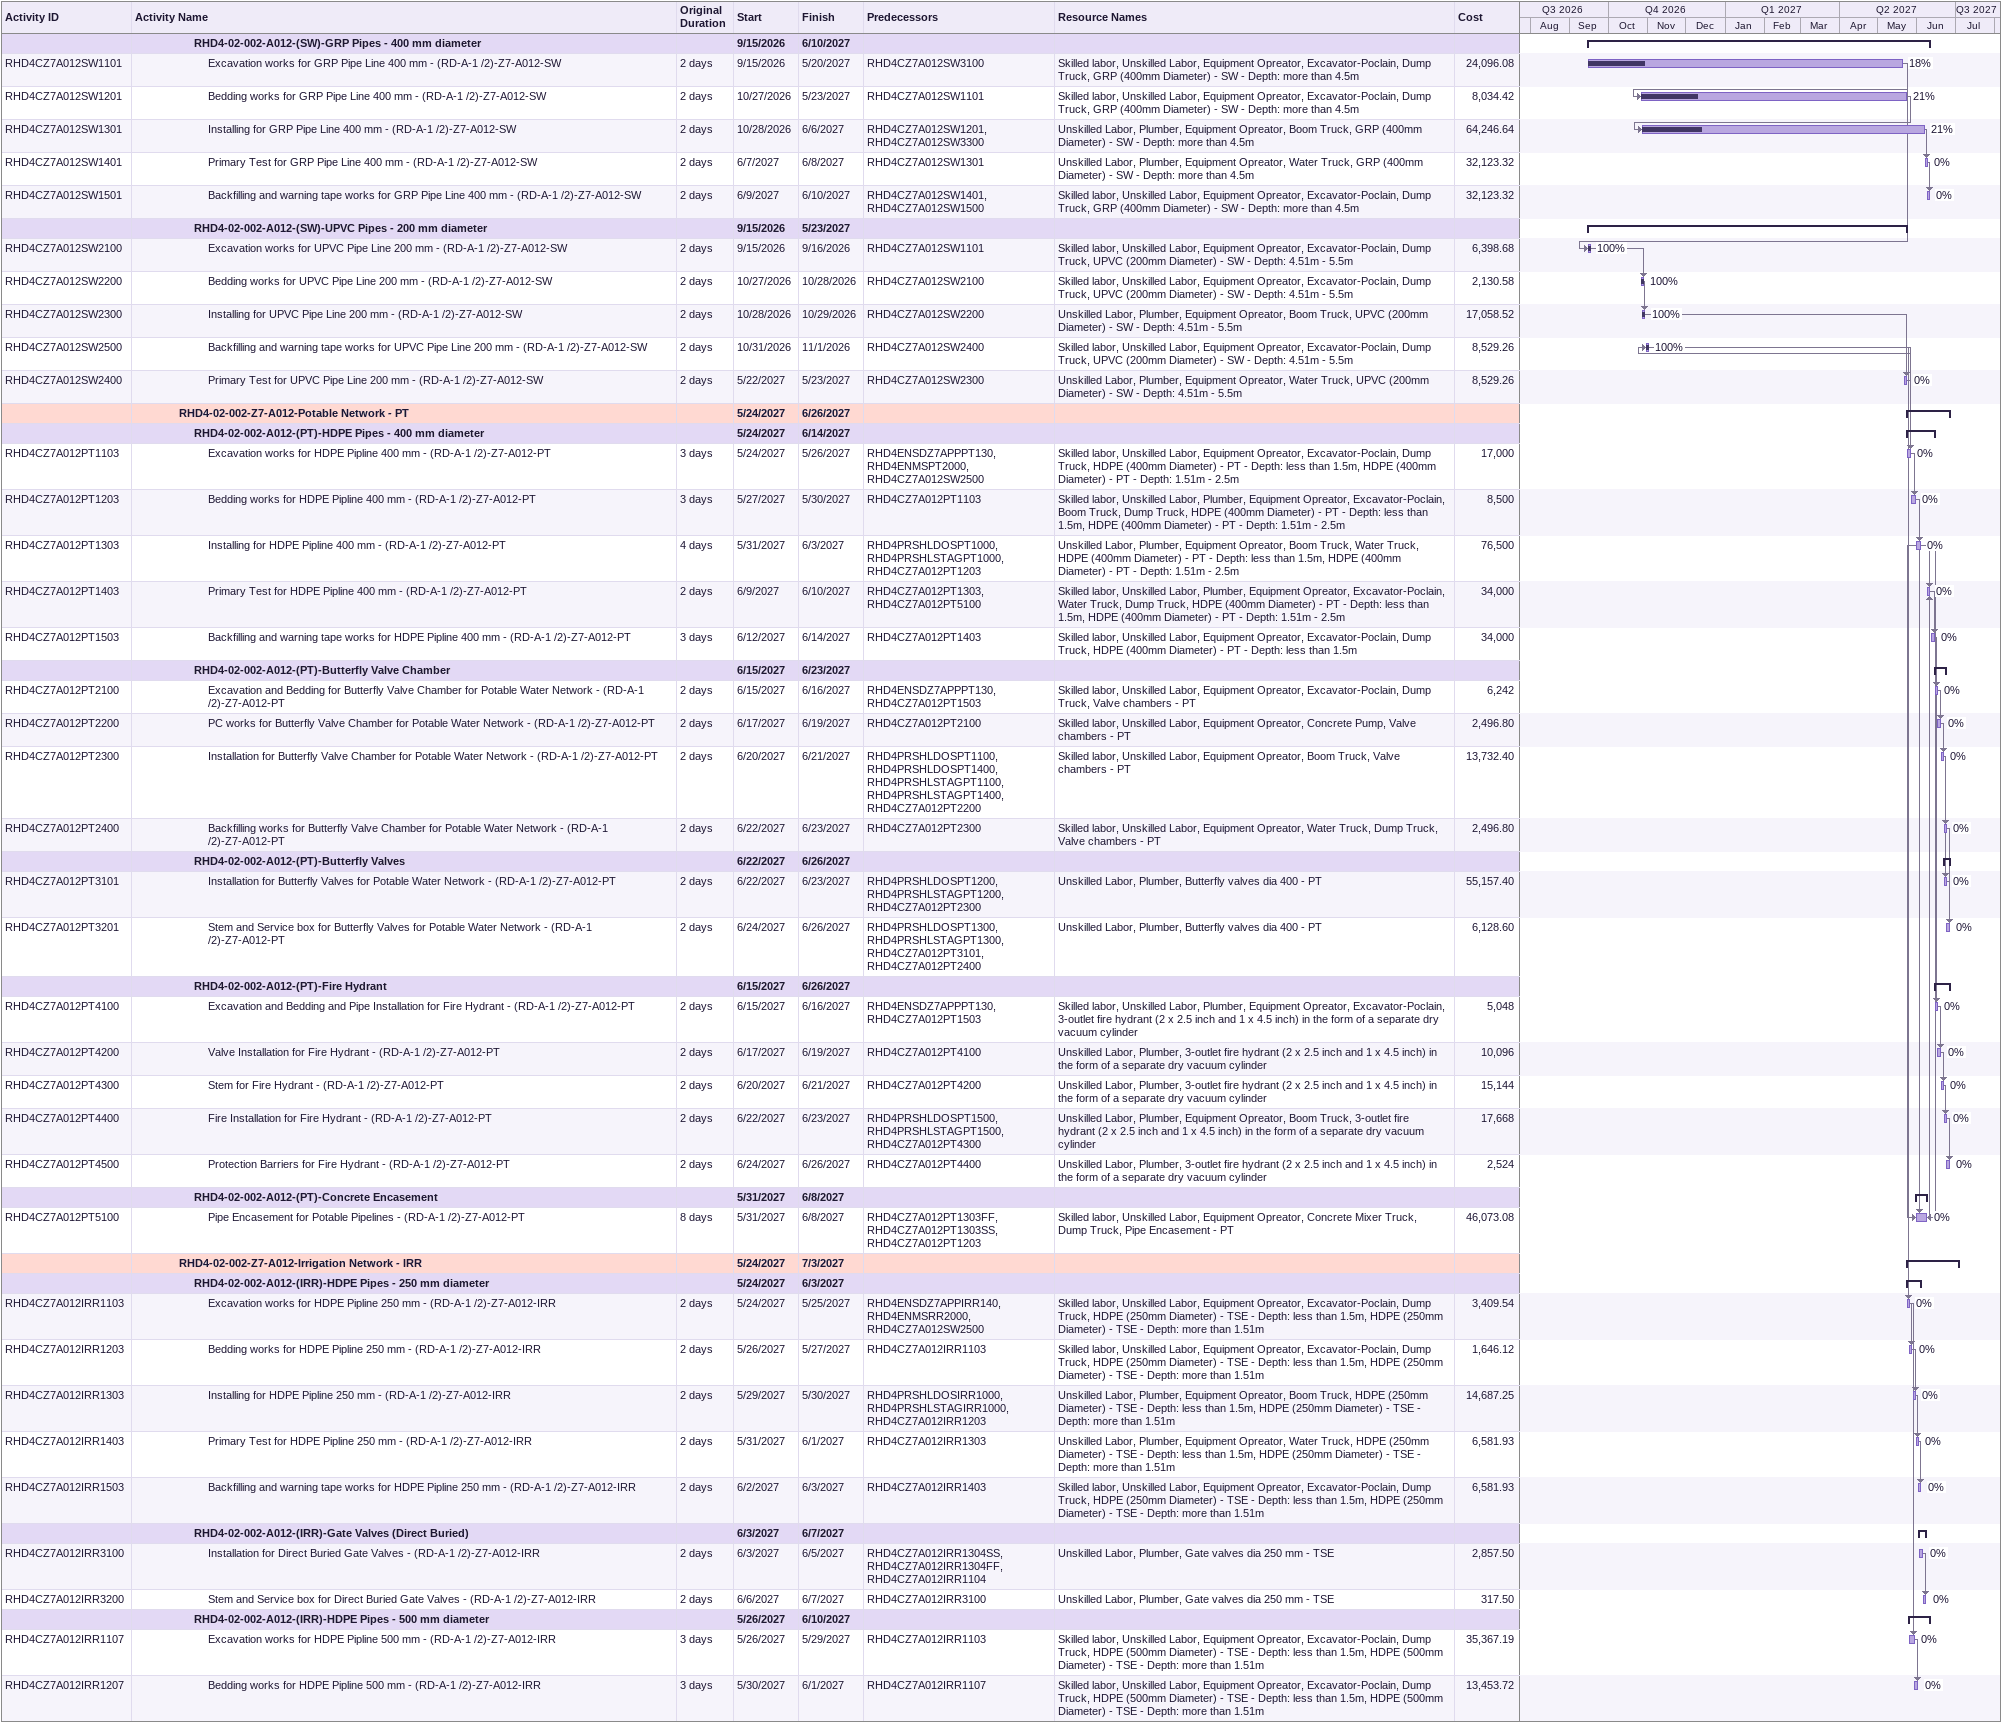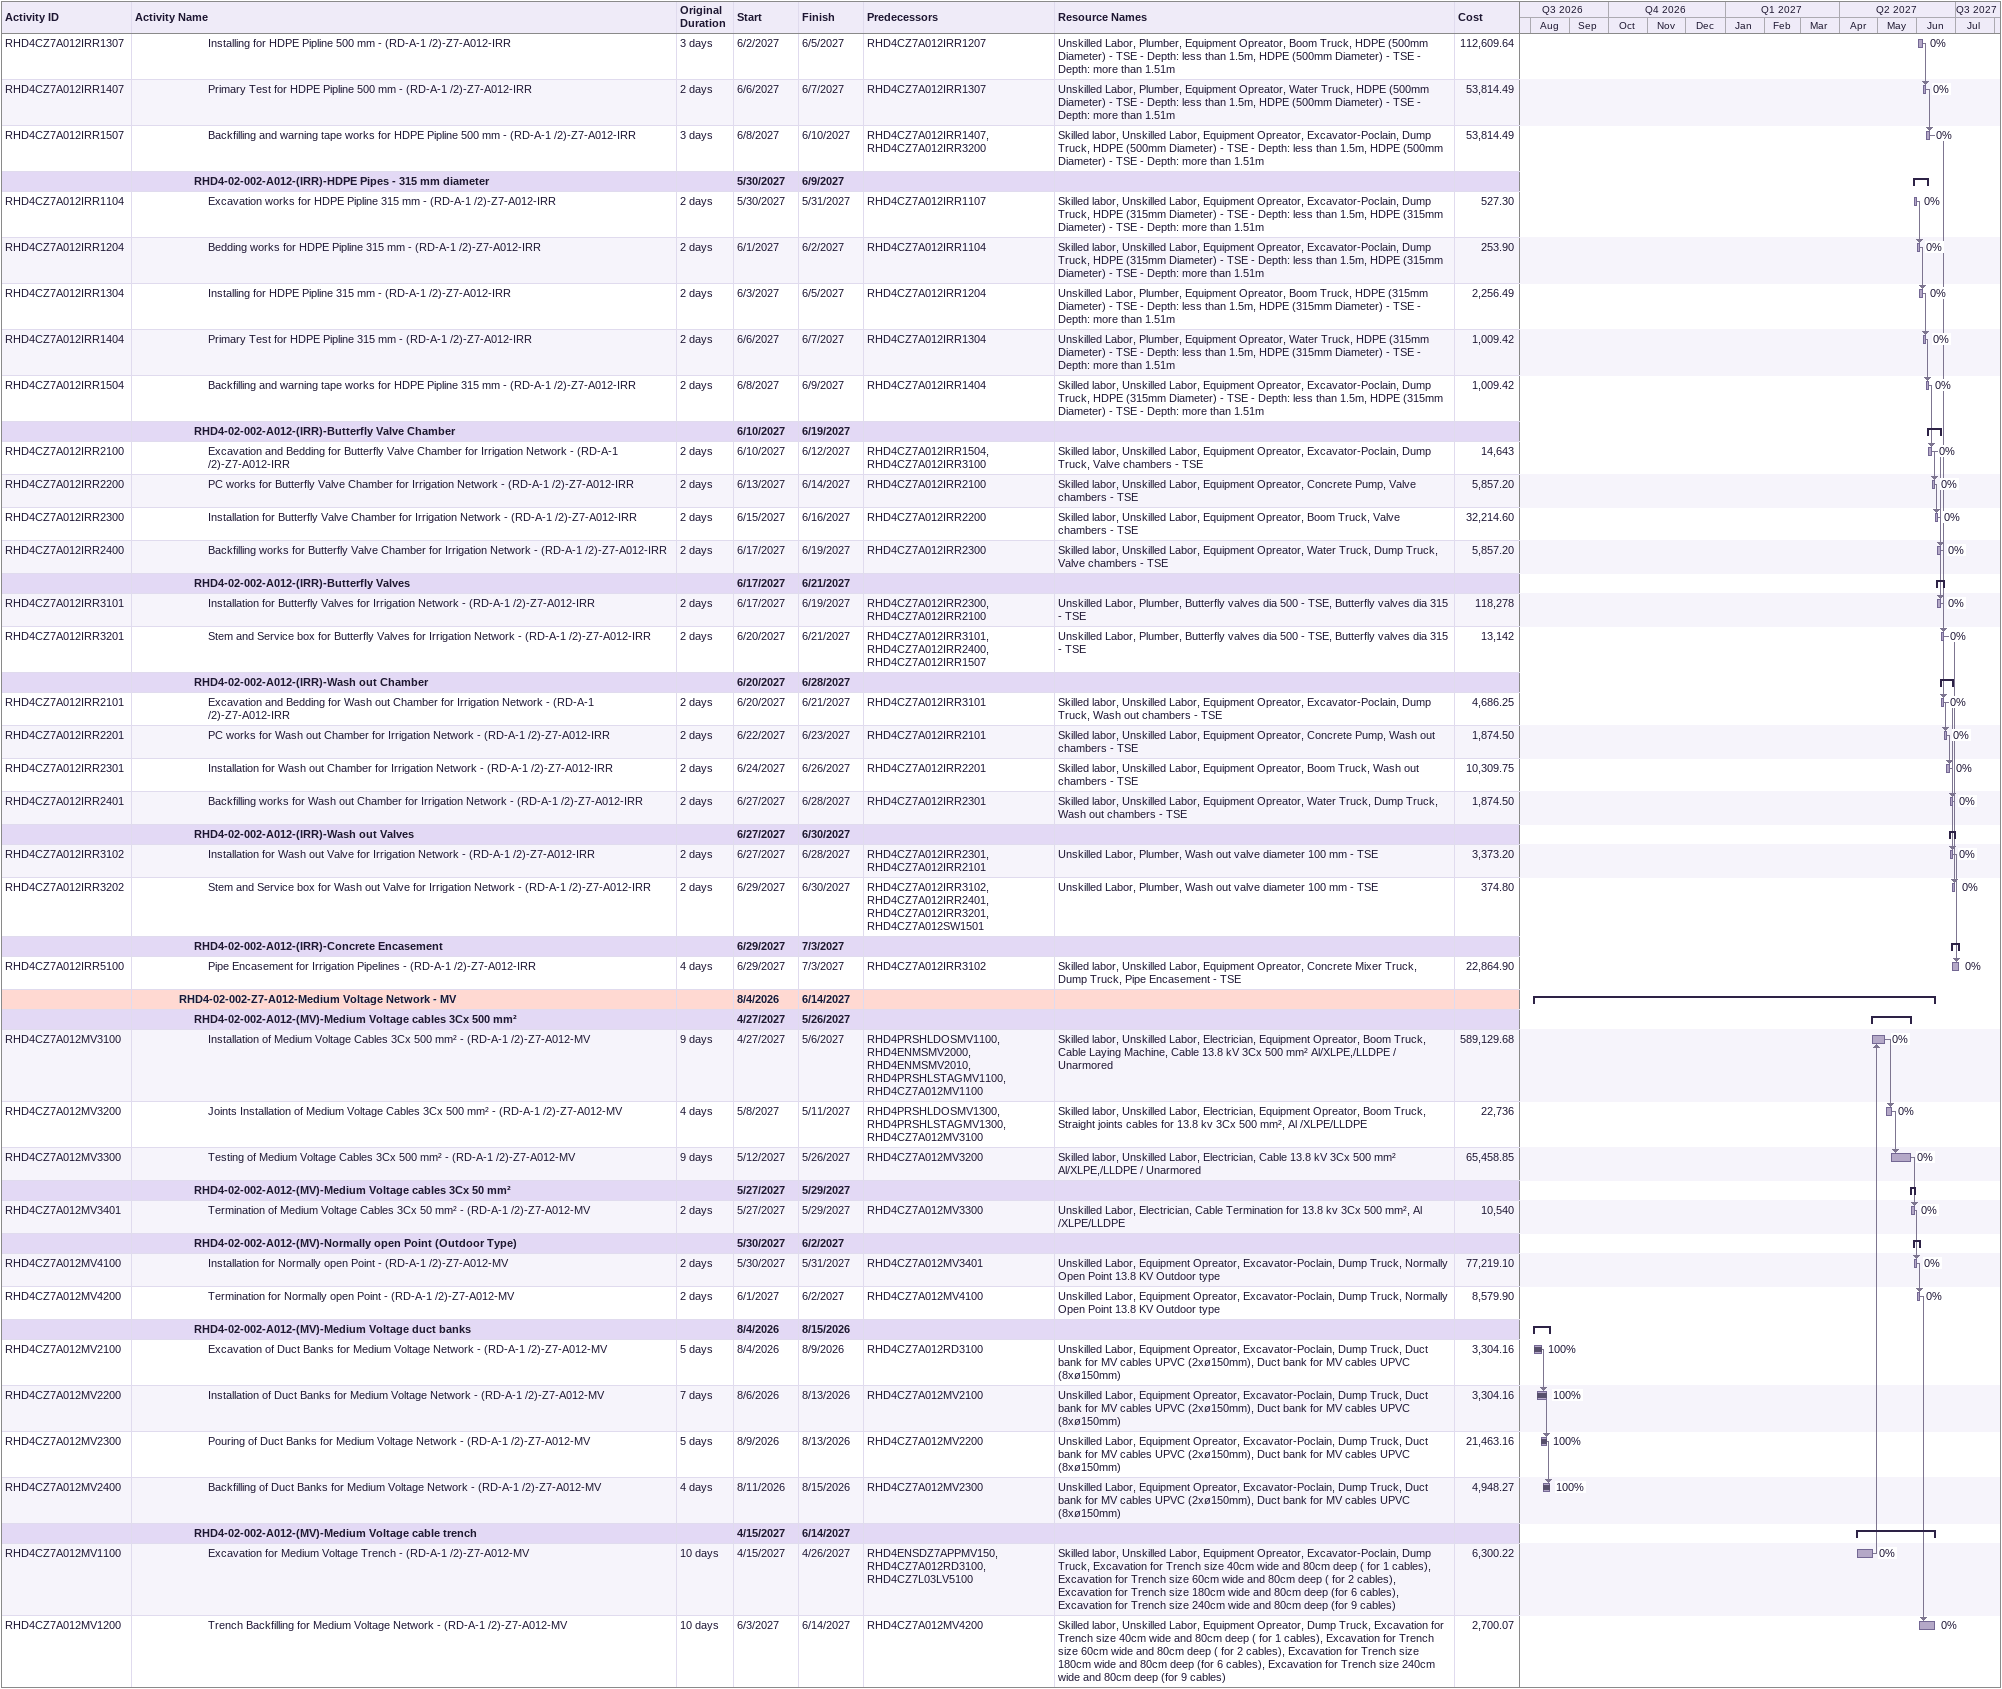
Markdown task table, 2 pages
| ID | Level | Task | Original duration | Start | Finish | Predecessors | Resources | % complete | Cost |
|---|---|---|---|---|---|---|---|---|---|
|  | 5 | **RHD4-02-002-A012-(SW)-GRP Pipes - 400 mm diameter** |  | 2026-09-15 | 2027-06-10 |  |  |  |  |
| RHD4CZ7A012SW1101 | 6 | Excavation works for GRP Pipe Line 400 mm - (RD-A-1 /2)-Z7-A012-SW | 2d | 2026-09-15 | 2027-05-20 | RHD4CZ7A012SW3100 | Skilled labor, Unskilled Labor, Equipment Opreator, Excavator-Poclain, Dump Truck, GRP (400mm Diameter) - SW - Depth: more than 4.5m | 18 | 24096.08 |
| RHD4CZ7A012SW1201 | 6 | Bedding works for GRP Pipe Line 400 mm - (RD-A-1 /2)-Z7-A012-SW | 2d | 2026-10-27 | 2027-05-23 | RHD4CZ7A012SW1101 | Skilled labor, Unskilled Labor, Equipment Opreator, Excavator-Poclain, Dump Truck, GRP (400mm Diameter) - SW - Depth: more than 4.5m | 21 | 8034.42 |
| RHD4CZ7A012SW1301 | 6 | Installing for GRP Pipe Line 400 mm - (RD-A-1 /2)-Z7-A012-SW | 2d | 2026-10-28 | 2027-06-06 | RHD4CZ7A012SW1201, RHD4CZ7A012SW3300 | Unskilled Labor, Plumber, Equipment Opreator, Boom Truck, GRP (400mm Diameter) - SW - Depth: more than 4.5m | 21 | 64246.64 |
| RHD4CZ7A012SW1401 | 6 | Primary Test for GRP Pipe Line 400 mm - (RD-A-1 /2)-Z7-A012-SW | 2d | 2027-06-07 | 2027-06-08 | RHD4CZ7A012SW1301 | Unskilled Labor, Plumber, Equipment Opreator, Water Truck, GRP (400mm Diameter) - SW - Depth: more than 4.5m | 0 | 32123.32 |
| RHD4CZ7A012SW1501 | 6 | Backfilling and warning tape works for GRP Pipe Line 400 mm - (RD-A-1 /2)-Z7-A012-SW | 2d | 2027-06-09 | 2027-06-10 | RHD4CZ7A012SW1401, RHD4CZ7A012SW1500 | Skilled labor, Unskilled Labor, Equipment Opreator, Excavator-Poclain, Dump Truck, GRP (400mm Diameter) - SW - Depth: more than 4.5m | 0 | 32123.32 |
|  | 5 | **RHD4-02-002-A012-(SW)-UPVC Pipes - 200 mm diameter** |  | 2026-09-15 | 2027-05-23 |  |  |  |  |
| RHD4CZ7A012SW2100 | 6 | Excavation works for UPVC Pipe Line 200 mm - (RD-A-1 /2)-Z7-A012-SW | 2d | 2026-09-15 | 2026-09-16 | RHD4CZ7A012SW1101 | Skilled labor, Unskilled Labor, Equipment Opreator, Excavator-Poclain, Dump Truck, UPVC (200mm Diameter) - SW - Depth: 4.51m - 5.5m | 100 | 6398.68 |
| RHD4CZ7A012SW2200 | 6 | Bedding works for UPVC Pipe Line 200 mm - (RD-A-1 /2)-Z7-A012-SW | 2d | 2026-10-27 | 2026-10-28 | RHD4CZ7A012SW2100 | Skilled labor, Unskilled Labor, Equipment Opreator, Excavator-Poclain, Dump Truck, UPVC (200mm Diameter) - SW - Depth: 4.51m - 5.5m | 100 | 2130.58 |
| RHD4CZ7A012SW2300 | 6 | Installing for UPVC Pipe Line 200 mm - (RD-A-1 /2)-Z7-A012-SW | 2d | 2026-10-28 | 2026-10-29 | RHD4CZ7A012SW2200 | Unskilled Labor, Plumber, Equipment Opreator, Boom Truck, UPVC (200mm Diameter) - SW - Depth: 4.51m - 5.5m | 100 | 17058.52 |
| RHD4CZ7A012SW2500 | 6 | Backfilling and warning tape works for UPVC Pipe Line 200 mm - (RD-A-1 /2)-Z7-A012-SW | 2d | 2026-10-31 | 2026-11-01 | RHD4CZ7A012SW2400 | Skilled labor, Unskilled Labor, Equipment Opreator, Excavator-Poclain, Dump Truck, UPVC (200mm Diameter) - SW - Depth: 4.51m - 5.5m | 100 | 8529.26 |
| RHD4CZ7A012SW2400 | 6 | Primary Test for UPVC Pipe Line 200 mm - (RD-A-1 /2)-Z7-A012-SW | 2d | 2027-05-22 | 2027-05-23 | RHD4CZ7A012SW2300 | Unskilled Labor, Plumber, Equipment Opreator, Water Truck, UPVC (200mm Diameter) - SW - Depth: 4.51m - 5.5m | 0 | 8529.26 |
|  | 4 | **RHD4-02-002-Z7-A012-Potable Network - PT** |  | 2027-05-24 | 2027-06-26 |  |  |  |  |
|  | 5 | **RHD4-02-002-A012-(PT)-HDPE Pipes - 400 mm diameter** |  | 2027-05-24 | 2027-06-14 |  |  |  |  |
| RHD4CZ7A012PT1103 | 6 | Excavation works for HDPE Pipline 400 mm - (RD-A-1 /2)-Z7-A012-PT | 3d | 2027-05-24 | 2027-05-26 | RHD4ENSDZ7APPPT130, RHD4ENMSPT2000, RHD4CZ7A012SW2500 | Skilled labor, Unskilled Labor, Equipment Opreator, Excavator-Poclain, Dump Truck, HDPE (400mm Diameter) - PT - Depth: less than 1.5m, HDPE (400mm Diameter) - PT - Depth: 1.51m - 2.5m | 0 | 17000 |
| RHD4CZ7A012PT1203 | 6 | Bedding works for HDPE Pipline 400 mm - (RD-A-1 /2)-Z7-A012-PT | 3d | 2027-05-27 | 2027-05-30 | RHD4CZ7A012PT1103 | Skilled labor, Unskilled Labor, Plumber, Equipment Opreator, Excavator-Poclain, Boom Truck, Dump Truck, HDPE (400mm Diameter) - PT - Depth: less than 1.5m, HDPE (400mm Diameter) - PT - Depth: 1.51m - 2.5m | 0 | 8500 |
| RHD4CZ7A012PT1303 | 6 | Installing for HDPE Pipline 400 mm - (RD-A-1 /2)-Z7-A012-PT | 4d | 2027-05-31 | 2027-06-03 | RHD4PRSHLDOSPT1000, RHD4PRSHLSTAGPT1000, RHD4CZ7A012PT1203 | Unskilled Labor, Plumber, Equipment Opreator, Boom Truck, Water Truck, HDPE (400mm Diameter) - PT - Depth: less than 1.5m, HDPE (400mm Diameter) - PT - Depth: 1.51m - 2.5m | 0 | 76500 |
| RHD4CZ7A012PT1403 | 6 | Primary Test for HDPE Pipline 400 mm - (RD-A-1 /2)-Z7-A012-PT | 2d | 2027-06-09 | 2027-06-10 | RHD4CZ7A012PT1303, RHD4CZ7A012PT5100 | Skilled labor, Unskilled Labor, Plumber, Equipment Opreator, Excavator-Poclain, Water Truck, Dump Truck, HDPE (400mm Diameter) - PT - Depth: less than 1.5m, HDPE (400mm Diameter) - PT - Depth: 1.51m - 2.5m | 0 | 34000 |
| RHD4CZ7A012PT1503 | 6 | Backfilling and warning tape works for HDPE Pipline 400 mm - (RD-A-1 /2)-Z7-A012-PT | 3d | 2027-06-12 | 2027-06-14 | RHD4CZ7A012PT1403 | Skilled labor, Unskilled Labor, Equipment Opreator, Excavator-Poclain, Dump Truck, HDPE (400mm Diameter) - PT - Depth: less than 1.5m | 0 | 34000 |
|  | 5 | **RHD4-02-002-A012-(PT)-Butterfly Valve Chamber** |  | 2027-06-15 | 2027-06-23 |  |  |  |  |
| RHD4CZ7A012PT2100 | 6 | Excavation and Bedding for Butterfly Valve Chamber for Potable Water Network - (RD-A-1 /2)-Z7-A012-PT | 2d | 2027-06-15 | 2027-06-16 | RHD4ENSDZ7APPPT130, RHD4CZ7A012PT1503 | Skilled labor, Unskilled Labor, Equipment Opreator, Excavator-Poclain, Dump Truck, Valve chambers - PT | 0 | 6242 |
| RHD4CZ7A012PT2200 | 6 | PC works for Butterfly Valve Chamber for Potable Water Network - (RD-A-1 /2)-Z7-A012-PT | 2d | 2027-06-17 | 2027-06-19 | RHD4CZ7A012PT2100 | Skilled labor, Unskilled Labor, Equipment Opreator, Concrete Pump, Valve chambers - PT | 0 | 2496.80 |
| RHD4CZ7A012PT2300 | 6 | Installation for Butterfly Valve Chamber for Potable Water Network - (RD-A-1 /2)-Z7-A012-PT | 2d | 2027-06-20 | 2027-06-21 | RHD4PRSHLDOSPT1100, RHD4PRSHLDOSPT1400, RHD4PRSHLSTAGPT1100, RHD4PRSHLSTAGPT1400, RHD4CZ7A012PT2200 | Skilled labor, Unskilled Labor, Equipment Opreator, Boom Truck, Valve chambers - PT | 0 | 13732.40 |
| RHD4CZ7A012PT2400 | 6 | Backfilling works for Butterfly Valve Chamber for Potable Water Network - (RD-A-1 /2)-Z7-A012-PT | 2d | 2027-06-22 | 2027-06-23 | RHD4CZ7A012PT2300 | Skilled labor, Unskilled Labor, Equipment Opreator, Water Truck, Dump Truck, Valve chambers - PT | 0 | 2496.80 |
|  | 5 | **RHD4-02-002-A012-(PT)-Butterfly Valves** |  | 2027-06-22 | 2027-06-26 |  |  |  |  |
| RHD4CZ7A012PT3101 | 6 | Installation for Butterfly Valves for Potable Water Network - (RD-A-1 /2)-Z7-A012-PT | 2d | 2027-06-22 | 2027-06-23 | RHD4PRSHLDOSPT1200, RHD4PRSHLSTAGPT1200, RHD4CZ7A012PT2300 | Unskilled Labor, Plumber, Butterfly valves dia 400 - PT | 0 | 55157.40 |
| RHD4CZ7A012PT3201 | 6 | Stem and Service box for Butterfly Valves for Potable Water Network - (RD-A-1 /2)-Z7-A012-PT | 2d | 2027-06-24 | 2027-06-26 | RHD4PRSHLDOSPT1300, RHD4PRSHLSTAGPT1300, RHD4CZ7A012PT3101, RHD4CZ7A012PT2400 | Unskilled Labor, Plumber, Butterfly valves dia 400 - PT | 0 | 6128.60 |
|  | 5 | **RHD4-02-002-A012-(PT)-Fire Hydrant** |  | 2027-06-15 | 2027-06-26 |  |  |  |  |
| RHD4CZ7A012PT4100 | 6 | Excavation and Bedding and Pipe Installation for Fire Hydrant - (RD-A-1 /2)-Z7-A012-PT | 2d | 2027-06-15 | 2027-06-16 | RHD4ENSDZ7APPPT130, RHD4CZ7A012PT1503 | Skilled labor, Unskilled Labor, Plumber, Equipment Opreator, Excavator-Poclain, 3-outlet fire hydrant (2 x 2.5 inch and 1 x 4.5 inch) in the form of a separate dry vacuum cylinder | 0 | 5048 |
| RHD4CZ7A012PT4200 | 6 | Valve Installation for Fire Hydrant - (RD-A-1 /2)-Z7-A012-PT | 2d | 2027-06-17 | 2027-06-19 | RHD4CZ7A012PT4100 | Unskilled Labor, Plumber, 3-outlet fire hydrant (2 x 2.5 inch and 1 x 4.5 inch) in the form of a separate dry vacuum cylinder | 0 | 10096 |
| RHD4CZ7A012PT4300 | 6 | Stem for Fire Hydrant - (RD-A-1 /2)-Z7-A012-PT | 2d | 2027-06-20 | 2027-06-21 | RHD4CZ7A012PT4200 | Unskilled Labor, Plumber, 3-outlet fire hydrant (2 x 2.5 inch and 1 x 4.5 inch) in the form of a separate dry vacuum cylinder | 0 | 15144 |
| RHD4CZ7A012PT4400 | 6 | Fire Installation for Fire Hydrant - (RD-A-1 /2)-Z7-A012-PT | 2d | 2027-06-22 | 2027-06-23 | RHD4PRSHLDOSPT1500, RHD4PRSHLSTAGPT1500, RHD4CZ7A012PT4300 | Unskilled Labor, Plumber, Equipment Opreator, Boom Truck, 3-outlet fire hydrant (2 x 2.5 inch and 1 x 4.5 inch) in the form of a separate dry vacuum cylinder | 0 | 17668 |
| RHD4CZ7A012PT4500 | 6 | Protection Barriers for Fire Hydrant - (RD-A-1 /2)-Z7-A012-PT | 2d | 2027-06-24 | 2027-06-26 | RHD4CZ7A012PT4400 | Unskilled Labor, Plumber, 3-outlet fire hydrant (2 x 2.5 inch and 1 x 4.5 inch) in the form of a separate dry vacuum cylinder | 0 | 2524 |
|  | 5 | **RHD4-02-002-A012-(PT)-Concrete Encasement** |  | 2027-05-31 | 2027-06-08 |  |  |  |  |
| RHD4CZ7A012PT5100 | 6 | Pipe Encasement for Potable Pipelines - (RD-A-1 /2)-Z7-A012-PT | 8d | 2027-05-31 | 2027-06-08 | RHD4CZ7A012PT1303FF, RHD4CZ7A012PT1303SS, RHD4CZ7A012PT1203 | Skilled labor, Unskilled Labor, Equipment Opreator, Concrete Mixer Truck, Dump Truck, Pipe Encasement - PT | 0 | 46073.08 |
|  | 4 | **RHD4-02-002-Z7-A012-Irrigation Network - IRR** |  | 2027-05-24 | 2027-07-03 |  |  |  |  |
|  | 5 | **RHD4-02-002-A012-(IRR)-HDPE Pipes - 250 mm diameter** |  | 2027-05-24 | 2027-06-03 |  |  |  |  |
| RHD4CZ7A012IRR1103 | 6 | Excavation works for HDPE Pipline 250 mm - (RD-A-1 /2)-Z7-A012-IRR | 2d | 2027-05-24 | 2027-05-25 | RHD4ENSDZ7APPIRR140, RHD4ENMSRR2000, RHD4CZ7A012SW2500 | Skilled labor, Unskilled Labor, Equipment Opreator, Excavator-Poclain, Dump Truck, HDPE (250mm Diameter) - TSE - Depth: less than 1.5m, HDPE (250mm Diameter) - TSE - Depth: more than 1.51m | 0 | 3409.54 |
| RHD4CZ7A012IRR1203 | 6 | Bedding works for HDPE Pipline 250 mm - (RD-A-1 /2)-Z7-A012-IRR | 2d | 2027-05-26 | 2027-05-27 | RHD4CZ7A012IRR1103 | Skilled labor, Unskilled Labor, Equipment Opreator, Excavator-Poclain, Dump Truck, HDPE (250mm Diameter) - TSE - Depth: less than 1.5m, HDPE (250mm Diameter) - TSE - Depth: more than 1.51m | 0 | 1646.12 |
| RHD4CZ7A012IRR1303 | 6 | Installing for HDPE Pipline 250 mm - (RD-A-1 /2)-Z7-A012-IRR | 2d | 2027-05-29 | 2027-05-30 | RHD4PRSHLDOSIRR1000, RHD4PRSHLSTAGIRR1000, RHD4CZ7A012IRR1203 | Unskilled Labor, Plumber, Equipment Opreator, Boom Truck, HDPE (250mm Diameter) - TSE - Depth: less than 1.5m, HDPE (250mm Diameter) - TSE - Depth: more than 1.51m | 0 | 14687.25 |
| RHD4CZ7A012IRR1403 | 6 | Primary Test for HDPE Pipline 250 mm - (RD-A-1 /2)-Z7-A012-IRR | 2d | 2027-05-31 | 2027-06-01 | RHD4CZ7A012IRR1303 | Unskilled Labor, Plumber, Equipment Opreator, Water Truck, HDPE (250mm Diameter) - TSE - Depth: less than 1.5m, HDPE (250mm Diameter) - TSE - Depth: more than 1.51m | 0 | 6581.93 |
| RHD4CZ7A012IRR1503 | 6 | Backfilling and warning tape works for HDPE Pipline 250 mm - (RD-A-1 /2)-Z7-A012-IRR | 2d | 2027-06-02 | 2027-06-03 | RHD4CZ7A012IRR1403 | Skilled labor, Unskilled Labor, Equipment Opreator, Excavator-Poclain, Dump Truck, HDPE (250mm Diameter) - TSE - Depth: less than 1.5m, HDPE (250mm Diameter) - TSE - Depth: more than 1.51m | 0 | 6581.93 |
|  | 5 | **RHD4-02-002-A012-(IRR)-Gate Valves (Direct Buried)** |  | 2027-06-03 | 2027-06-07 |  |  |  |  |
| RHD4CZ7A012IRR3100 | 6 | Installation for Direct Buried Gate Valves - (RD-A-1 /2)-Z7-A012-IRR | 2d | 2027-06-03 | 2027-06-05 | RHD4CZ7A012IRR1304SS, RHD4CZ7A012IRR1304FF, RHD4CZ7A012IRR1104 | Unskilled Labor, Plumber, Gate valves dia 250 mm - TSE | 0 | 2857.50 |
| RHD4CZ7A012IRR3200 | 6 | Stem and Service box for Direct Buried Gate Valves - (RD-A-1 /2)-Z7-A012-IRR | 2d | 2027-06-06 | 2027-06-07 | RHD4CZ7A012IRR3100 | Unskilled Labor, Plumber, Gate valves dia 250 mm - TSE | 0 | 317.50 |
|  | 5 | **RHD4-02-002-A012-(IRR)-HDPE Pipes - 500 mm diameter** |  | 2027-05-26 | 2027-06-10 |  |  |  |  |
| RHD4CZ7A012IRR1107 | 6 | Excavation works for HDPE Pipline 500 mm - (RD-A-1 /2)-Z7-A012-IRR | 3d | 2027-05-26 | 2027-05-29 | RHD4CZ7A012IRR1103 | Skilled labor, Unskilled Labor, Equipment Opreator, Excavator-Poclain, Dump Truck, HDPE (500mm Diameter) - TSE - Depth: less than 1.5m, HDPE (500mm Diameter) - TSE - Depth: more than 1.51m | 0 | 35367.19 |
| RHD4CZ7A012IRR1207 | 6 | Bedding works for HDPE Pipline 500 mm - (RD-A-1 /2)-Z7-A012-IRR | 3d | 2027-05-30 | 2027-06-01 | RHD4CZ7A012IRR1107 | Skilled labor, Unskilled Labor, Equipment Opreator, Excavator-Poclain, Dump Truck, HDPE (500mm Diameter) - TSE - Depth: less than 1.5m, HDPE (500mm Diameter) - TSE - Depth: more than 1.51m | 0 | 13453.72 |
| RHD4CZ7A012IRR1307 | 6 | Installing for HDPE Pipline 500 mm - (RD-A-1 /2)-Z7-A012-IRR | 3d | 2027-06-02 | 2027-06-05 | RHD4CZ7A012IRR1207 | Unskilled Labor, Plumber, Equipment Opreator, Boom Truck, HDPE (500mm Diameter) - TSE - Depth: less than 1.5m, HDPE (500mm Diameter) - TSE - Depth: more than 1.51m | 0 | 112609.64 |
| RHD4CZ7A012IRR1407 | 6 | Primary Test for HDPE Pipline 500 mm - (RD-A-1 /2)-Z7-A012-IRR | 2d | 2027-06-06 | 2027-06-07 | RHD4CZ7A012IRR1307 | Unskilled Labor, Plumber, Equipment Opreator, Water Truck, HDPE (500mm Diameter) - TSE - Depth: less than 1.5m, HDPE (500mm Diameter) - TSE - Depth: more than 1.51m | 0 | 53814.49 |
| RHD4CZ7A012IRR1507 | 6 | Backfilling and warning tape works for HDPE Pipline 500 mm - (RD-A-1 /2)-Z7-A012-IRR | 3d | 2027-06-08 | 2027-06-10 | RHD4CZ7A012IRR1407, RHD4CZ7A012IRR3200 | Skilled labor, Unskilled Labor, Equipment Opreator, Excavator-Poclain, Dump Truck, HDPE (500mm Diameter) - TSE - Depth: less than 1.5m, HDPE (500mm Diameter) - TSE - Depth: more than 1.51m | 0 | 53814.49 |
|  | 5 | **RHD4-02-002-A012-(IRR)-HDPE Pipes - 315 mm diameter** |  | 2027-05-30 | 2027-06-09 |  |  |  |  |
| RHD4CZ7A012IRR1104 | 6 | Excavation works for HDPE Pipline 315 mm - (RD-A-1 /2)-Z7-A012-IRR | 2d | 2027-05-30 | 2027-05-31 | RHD4CZ7A012IRR1107 | Skilled labor, Unskilled Labor, Equipment Opreator, Excavator-Poclain, Dump Truck, HDPE (315mm Diameter) - TSE - Depth: less than 1.5m, HDPE (315mm Diameter) - TSE - Depth: more than 1.51m | 0 | 527.30 |
| RHD4CZ7A012IRR1204 | 6 | Bedding works for HDPE Pipline 315 mm - (RD-A-1 /2)-Z7-A012-IRR | 2d | 2027-06-01 | 2027-06-02 | RHD4CZ7A012IRR1104 | Skilled labor, Unskilled Labor, Equipment Opreator, Excavator-Poclain, Dump Truck, HDPE (315mm Diameter) - TSE - Depth: less than 1.5m, HDPE (315mm Diameter) - TSE - Depth: more than 1.51m | 0 | 253.90 |
| RHD4CZ7A012IRR1304 | 6 | Installing for HDPE Pipline 315 mm - (RD-A-1 /2)-Z7-A012-IRR | 2d | 2027-06-03 | 2027-06-05 | RHD4CZ7A012IRR1204 | Unskilled Labor, Plumber, Equipment Opreator, Boom Truck, HDPE (315mm Diameter) - TSE - Depth: less than 1.5m, HDPE (315mm Diameter) - TSE - Depth: more than 1.51m | 0 | 2256.49 |
| RHD4CZ7A012IRR1404 | 6 | Primary Test for HDPE Pipline 315 mm - (RD-A-1 /2)-Z7-A012-IRR | 2d | 2027-06-06 | 2027-06-07 | RHD4CZ7A012IRR1304 | Unskilled Labor, Plumber, Equipment Opreator, Water Truck, HDPE (315mm Diameter) - TSE - Depth: less than 1.5m, HDPE (315mm Diameter) - TSE - Depth: more than 1.51m | 0 | 1009.42 |
| RHD4CZ7A012IRR1504 | 6 | Backfilling and warning tape works for HDPE Pipline 315 mm - (RD-A-1 /2)-Z7-A012-IRR | 2d | 2027-06-08 | 2027-06-09 | RHD4CZ7A012IRR1404 | Skilled labor, Unskilled Labor, Equipment Opreator, Excavator-Poclain, Dump Truck, HDPE (315mm Diameter) - TSE - Depth: less than 1.5m, HDPE (315mm Diameter) - TSE - Depth: more than 1.51m | 0 | 1009.42 |
|  | 5 | **RHD4-02-002-A012-(IRR)-Butterfly Valve Chamber** |  | 2027-06-10 | 2027-06-19 |  |  |  |  |
| RHD4CZ7A012IRR2100 | 6 | Excavation and Bedding for Butterfly Valve Chamber for Irrigation Network - (RD-A-1 /2)-Z7-A012-IRR | 2d | 2027-06-10 | 2027-06-12 | RHD4CZ7A012IRR1504, RHD4CZ7A012IRR3100 | Skilled labor, Unskilled Labor, Equipment Opreator, Excavator-Poclain, Dump Truck, Valve chambers - TSE | 0 | 14643 |
| RHD4CZ7A012IRR2200 | 6 | PC works for Butterfly Valve Chamber for Irrigation Network - (RD-A-1 /2)-Z7-A012-IRR | 2d | 2027-06-13 | 2027-06-14 | RHD4CZ7A012IRR2100 | Skilled labor, Unskilled Labor, Equipment Opreator, Concrete Pump, Valve chambers - TSE | 0 | 5857.20 |
| RHD4CZ7A012IRR2300 | 6 | Installation for Butterfly Valve Chamber for Irrigation Network - (RD-A-1 /2)-Z7-A012-IRR | 2d | 2027-06-15 | 2027-06-16 | RHD4CZ7A012IRR2200 | Skilled labor, Unskilled Labor, Equipment Opreator, Boom Truck, Valve chambers - TSE | 0 | 32214.60 |
| RHD4CZ7A012IRR2400 | 6 | Backfilling works for Butterfly Valve Chamber for Irrigation Network - (RD-A-1 /2)-Z7-A012-IRR | 2d | 2027-06-17 | 2027-06-19 | RHD4CZ7A012IRR2300 | Skilled labor, Unskilled Labor, Equipment Opreator, Water Truck, Dump Truck, Valve chambers - TSE | 0 | 5857.20 |
|  | 5 | **RHD4-02-002-A012-(IRR)-Butterfly Valves** |  | 2027-06-17 | 2027-06-21 |  |  |  |  |
| RHD4CZ7A012IRR3101 | 6 | Installation for Butterfly Valves for Irrigation Network - (RD-A-1 /2)-Z7-A012-IRR | 2d | 2027-06-17 | 2027-06-19 | RHD4CZ7A012IRR2300, RHD4CZ7A012IRR2100 | Unskilled Labor, Plumber, Butterfly valves dia 500 - TSE, Butterfly valves dia 315 - TSE | 0 | 118278 |
| RHD4CZ7A012IRR3201 | 6 | Stem and Service box for Butterfly Valves for Irrigation Network - (RD-A-1 /2)-Z7-A012-IRR | 2d | 2027-06-20 | 2027-06-21 | RHD4CZ7A012IRR3101, RHD4CZ7A012IRR2400, RHD4CZ7A012IRR1507 | Unskilled Labor, Plumber, Butterfly valves dia 500 - TSE, Butterfly valves dia 315 - TSE | 0 | 13142 |
|  | 5 | **RHD4-02-002-A012-(IRR)-Wash out Chamber** |  | 2027-06-20 | 2027-06-28 |  |  |  |  |
| RHD4CZ7A012IRR2101 | 6 | Excavation and Bedding for Wash out Chamber for Irrigation Network - (RD-A-1 /2)-Z7-A012-IRR | 2d | 2027-06-20 | 2027-06-21 | RHD4CZ7A012IRR3101 | Skilled labor, Unskilled Labor, Equipment Opreator, Excavator-Poclain, Dump Truck, Wash out chambers - TSE | 0 | 4686.25 |
| RHD4CZ7A012IRR2201 | 6 | PC works for Wash out Chamber for Irrigation Network - (RD-A-1 /2)-Z7-A012-IRR | 2d | 2027-06-22 | 2027-06-23 | RHD4CZ7A012IRR2101 | Skilled labor, Unskilled Labor, Equipment Opreator, Concrete Pump, Wash out chambers - TSE | 0 | 1874.50 |
| RHD4CZ7A012IRR2301 | 6 | Installation for Wash out Chamber for Irrigation Network - (RD-A-1 /2)-Z7-A012-IRR | 2d | 2027-06-24 | 2027-06-26 | RHD4CZ7A012IRR2201 | Skilled labor, Unskilled Labor, Equipment Opreator, Boom Truck, Wash out chambers - TSE | 0 | 10309.75 |
| RHD4CZ7A012IRR2401 | 6 | Backfilling works for Wash out Chamber for Irrigation Network - (RD-A-1 /2)-Z7-A012-IRR | 2d | 2027-06-27 | 2027-06-28 | RHD4CZ7A012IRR2301 | Skilled labor, Unskilled Labor, Equipment Opreator, Water Truck, Dump Truck, Wash out chambers - TSE | 0 | 1874.50 |
|  | 5 | **RHD4-02-002-A012-(IRR)-Wash out Valves** |  | 2027-06-27 | 2027-06-30 |  |  |  |  |
| RHD4CZ7A012IRR3102 | 6 | Installation for Wash out Valve for Irrigation Network - (RD-A-1 /2)-Z7-A012-IRR | 2d | 2027-06-27 | 2027-06-28 | RHD4CZ7A012IRR2301, RHD4CZ7A012IRR2101 | Unskilled Labor, Plumber, Wash out valve diameter 100 mm - TSE | 0 | 3373.20 |
| RHD4CZ7A012IRR3202 | 6 | Stem and Service box for Wash out Valve for Irrigation Network - (RD-A-1 /2)-Z7-A012-IRR | 2d | 2027-06-29 | 2027-06-30 | RHD4CZ7A012IRR3102, RHD4CZ7A012IRR2401, RHD4CZ7A012IRR3201, RHD4CZ7A012SW1501 | Unskilled Labor, Plumber, Wash out valve diameter 100 mm - TSE | 0 | 374.80 |
|  | 5 | **RHD4-02-002-A012-(IRR)-Concrete Encasement** |  | 2027-06-29 | 2027-07-03 |  |  |  |  |
| RHD4CZ7A012IRR5100 | 6 | Pipe Encasement for Irrigation Pipelines - (RD-A-1 /2)-Z7-A012-IRR | 4d | 2027-06-29 | 2027-07-03 | RHD4CZ7A012IRR3102 | Skilled labor, Unskilled Labor, Equipment Opreator, Concrete Mixer Truck, Dump Truck, Pipe Encasement - TSE | 0 | 22864.90 |
|  | 4 | **RHD4-02-002-Z7-A012-Medium Voltage Network - MV** |  | 2026-08-04 | 2027-06-14 |  |  |  |  |
|  | 5 | **RHD4-02-002-A012-(MV)-Medium Voltage cables 3Cx 500 mm²** |  | 2027-04-27 | 2027-05-26 |  |  |  |  |
| RHD4CZ7A012MV3100 | 6 | Installation of Medium Voltage Cables 3Cx 500 mm² - (RD-A-1 /2)-Z7-A012-MV | 9d | 2027-04-27 | 2027-05-06 | RHD4PRSHLDOSMV1100, RHD4ENMSMV2000, RHD4ENMSMV2010, RHD4PRSHLSTAGMV1100, RHD4CZ7A012MV1100 | Skilled labor, Unskilled Labor, Electrician, Equipment Opreator, Boom Truck, Cable Laying Machine, Cable 13.8 kV 3Cx 500 mm² Al/XLPE,/LLDPE / Unarmored | 0 | 589129.68 |
| RHD4CZ7A012MV3200 | 6 | Joints Installation of Medium Voltage Cables 3Cx 500 mm² - (RD-A-1 /2)-Z7-A012-MV | 4d | 2027-05-08 | 2027-05-11 | RHD4PRSHLDOSMV1300, RHD4PRSHLSTAGMV1300, RHD4CZ7A012MV3100 | Skilled labor, Unskilled Labor, Electrician, Equipment Opreator, Boom Truck, Straight joints cables for 13.8 kv 3Cx 500 mm², Al /XLPE/LLDPE | 0 | 22736 |
| RHD4CZ7A012MV3300 | 6 | Testing of Medium Voltage Cables 3Cx 500 mm² - (RD-A-1 /2)-Z7-A012-MV | 9d | 2027-05-12 | 2027-05-26 | RHD4CZ7A012MV3200 | Skilled labor, Unskilled Labor, Electrician, Cable 13.8 kV 3Cx 500 mm² Al/XLPE,/LLDPE / Unarmored | 0 | 65458.85 |
|  | 5 | **RHD4-02-002-A012-(MV)-Medium Voltage cables 3Cx 50 mm²** |  | 2027-05-27 | 2027-05-29 |  |  |  |  |
| RHD4CZ7A012MV3401 | 6 | Termination of Medium Voltage Cables 3Cx 50 mm² - (RD-A-1 /2)-Z7-A012-MV | 2d | 2027-05-27 | 2027-05-29 | RHD4CZ7A012MV3300 | Unskilled Labor, Electrician, Cable Termination for 13.8 kv 3Cx 500 mm², Al /XLPE/LLDPE | 0 | 10540 |
|  | 5 | **RHD4-02-002-A012-(MV)-Normally open Point (Outdoor Type)** |  | 2027-05-30 | 2027-06-02 |  |  |  |  |
| RHD4CZ7A012MV4100 | 6 | Installation for Normally open Point - (RD-A-1 /2)-Z7-A012-MV | 2d | 2027-05-30 | 2027-05-31 | RHD4CZ7A012MV3401 | Unskilled Labor, Equipment Opreator, Excavator-Poclain, Dump Truck, Normally Open Point 13.8 KV Outdoor type | 0 | 77219.10 |
| RHD4CZ7A012MV4200 | 6 | Termination for Normally open Point - (RD-A-1 /2)-Z7-A012-MV | 2d | 2027-06-01 | 2027-06-02 | RHD4CZ7A012MV4100 | Unskilled Labor, Equipment Opreator, Excavator-Poclain, Dump Truck, Normally Open Point 13.8 KV Outdoor type | 0 | 8579.90 |
|  | 5 | **RHD4-02-002-A012-(MV)-Medium Voltage duct banks** |  | 2026-08-04 | 2026-08-15 |  |  |  |  |
| RHD4CZ7A012MV2100 | 6 | Excavation of Duct Banks for Medium Voltage Network - (RD-A-1 /2)-Z7-A012-MV | 5d | 2026-08-04 | 2026-08-09 | RHD4CZ7A012RD3100 | Unskilled Labor, Equipment Opreator, Excavator-Poclain, Dump Truck, Duct bank for MV cables UPVC (2xø150mm), Duct bank for MV cables UPVC (8xø150mm) | 100 | 3304.16 |
| RHD4CZ7A012MV2200 | 6 | Installation of Duct Banks for Medium Voltage Network - (RD-A-1 /2)-Z7-A012-MV | 7d | 2026-08-06 | 2026-08-13 | RHD4CZ7A012MV2100 | Unskilled Labor, Equipment Opreator, Excavator-Poclain, Dump Truck, Duct bank for MV cables UPVC (2xø150mm), Duct bank for MV cables UPVC (8xø150mm) | 100 | 3304.16 |
| RHD4CZ7A012MV2300 | 6 | Pouring of Duct Banks for Medium Voltage Network - (RD-A-1 /2)-Z7-A012-MV | 5d | 2026-08-09 | 2026-08-13 | RHD4CZ7A012MV2200 | Unskilled Labor, Equipment Opreator, Excavator-Poclain, Dump Truck, Duct bank for MV cables UPVC (2xø150mm), Duct bank for MV cables UPVC (8xø150mm) | 100 | 21463.16 |
| RHD4CZ7A012MV2400 | 6 | Backfilling of Duct Banks for Medium Voltage Network - (RD-A-1 /2)-Z7-A012-MV | 4d | 2026-08-11 | 2026-08-15 | RHD4CZ7A012MV2300 | Unskilled Labor, Equipment Opreator, Excavator-Poclain, Dump Truck, Duct bank for MV cables UPVC (2xø150mm), Duct bank for MV cables UPVC (8xø150mm) | 100 | 4948.27 |
|  | 5 | **RHD4-02-002-A012-(MV)-Medium Voltage cable trench** |  | 2027-04-15 | 2027-06-14 |  |  |  |  |
| RHD4CZ7A012MV1100 | 6 | Excavation for Medium Voltage Trench - (RD-A-1 /2)-Z7-A012-MV | 10d | 2027-04-15 | 2027-04-26 | RHD4ENSDZ7APPMV150, RHD4CZ7A012RD3100, RHD4CZ7L03LV5100 | Skilled labor, Unskilled Labor, Equipment Opreator, Excavator-Poclain, Dump Truck, Excavation for Trench size 40cm wide and 80cm deep ( for 1 cables), Excavation for Trench size 60cm wide and 80cm deep ( for 2 cables), Excavation for Trench size 180cm wide and 80cm deep (for 6 cables), Excavation for Trench size 240cm wide and 80cm deep (for 9 cables) | 0 | 6300.22 |
| RHD4CZ7A012MV1200 | 6 | Trench Backfilling for Medium Voltage Network - (RD-A-1 /2)-Z7-A012-MV | 10d | 2027-06-03 | 2027-06-14 | RHD4CZ7A012MV4200 | Skilled labor, Unskilled Labor, Equipment Opreator, Dump Truck, Excavation for Trench size 40cm wide and 80cm deep ( for 1 cables), Excavation for Trench size 60cm wide and 80cm deep ( for 2 cables), Excavation for Trench size 180cm wide and 80cm deep (for 6 cables), Excavation for Trench size 240cm wide and 80cm deep (for 9 cables) | 0 | 2700.07 |
